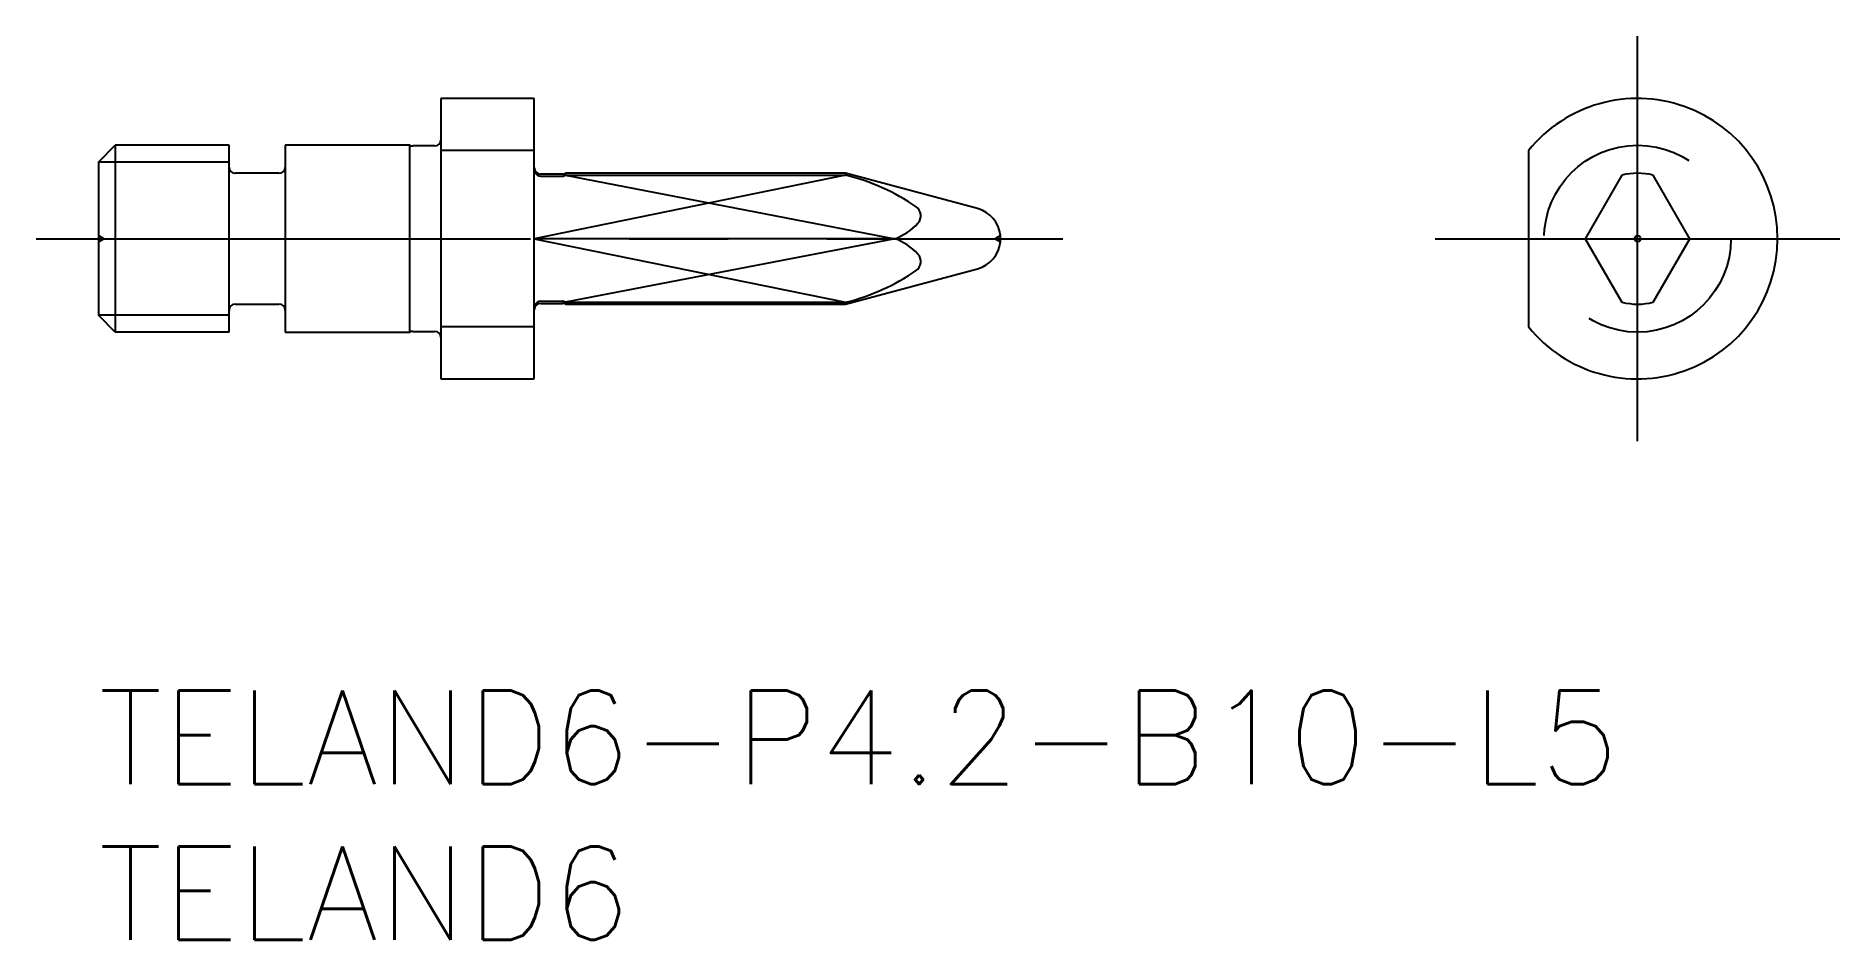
# Model space of a CAD drawing. Extents: x -2 to 55.9, y -8 to 21.
import ezdxf

# ---------------------------------------------------------------- set-up
doc = ezdxf.new("R2010")
doc.units = 0
doc.header["$LTSCALE"] = 0.5
doc.linetypes.add('CENTER', pattern=[50.8, 31.75, -6.35, 6.35, -6.35])
doc.linetypes.add('DASHED', pattern=[19.05, 12.7, -6.35])
for name, color, linetype in [('MSM_CENTER', 1, 'CENTER'), ('MSM_CONTINUOUS', 7, 'CONTINUOUS'), ('MSM_DASHED', 4, 'DASHED'), ('MSM_NARROW', 5, 'CONTINUOUS'), ('MSM_PART_NUMBER', 7, 'CONTINUOUS')]:
    doc.layers.add(name, color=color, linetype=linetype)
doc.styles.get("Standard").update_dxf_attribs({"font": 'txt.shx', "height": 0.5, "bigfont": 'bigfont.shx'})

# ---------------------------------------------------------------- blocks, each defined once
blk = doc.blocks.new('*U22')
at = {"layer": 'MSM_PART_NUMBER'}
blk.add_text('TELAND6-P4.2-B10-L5', height=3, dxfattribs=at).set_placement((0, -3))
blk = doc.blocks.new('*U23')
at = {"layer": 'MSM_PART_NUMBER'}
blk.add_text('TELAND6', height=3, dxfattribs=at).set_placement((0, -8))

msp = doc.modelspace()

# ---------------------------------------------------------------- linework, layer by layer
at = {"layer": 'MSM_CENTER'}
for p, q in [((49.431, 8), (49.431, 21)), ((-2, 14.5), (30.969, 14.5)), ((42.931, 14.5), (55.931, 14.5))]:
    msp.add_line(p, q, dxfattribs=at)
at = {"layer": 'MSM_CONTINUOUS'}
for p, q in [((14, 19), (11, 19)), ((11, 19), (11, 10)), ((14, 10), (14, 19)), ((0, 16.958), (0.542, 17.5)), ((4.2, 17.5), (0.542, 17.5)), ((0.542, 17.5), (0.542, 11.5)), ((4.2, 11.5), (4.2, 17.5)), ((10, 17.5), (6, 17.5)), ((6, 17.5), (6, 11.5)), ((10, 11.5), (10, 17.5)), ((10.8, 17.475), (10.097, 17.475)), ((0, 16.958), (0, 12.042)), ((14, 17.328), (11, 17.328)), ((45.931, 17.328), (45.931, 11.672)), ((5.8, 16.6), (4.4, 16.6)), ((14.903, 16.575), (14.2, 16.575)), ((14.2, 16.509), (14.903, 16.509)), ((24, 16.6), (15, 16.6)), ((15, 16.6), (15, 16.54)), ((15, 16.54), (24, 16.54)), ((28.232, 15.466), (24, 16.6)), ((24, 16.6), (24, 16.54)), ((48.931, 16.54), (47.753, 14.5)), ((51.108, 14.5), (49.931, 16.54)), ((25.577, 14.5), (14, 14.5)), ((28.969, 14.403), (28.969, 14.597)), ((47.753, 14.5), (48.931, 12.46)), ((49.931, 12.46), (51.108, 14.5)), ((24, 12.4), (28.232, 13.534)), ((4.4, 12.4), (5.8, 12.4)), ((14.2, 12.491), (14.903, 12.491)), ((14.2, 12.425), (14.903, 12.425)), ((15, 12.46), (24, 12.46)), ((15, 12.46), (15, 12.4)), ((15, 12.4), (24, 12.4)), ((24, 12.4), (24, 12.46)), ((0.542, 11.5), (0, 12.042)), ((14, 11.672), (11, 11.672)), ((4.2, 11.5), (0.542, 11.5)), ((6, 11.5), (10, 11.5)), ((10.097, 11.525), (10.8, 11.525)), ((11, 10), (14, 10))]:
    msp.add_line(p, q, dxfattribs=at)
msp.add_circle((49.431, 14.5), 0.097, dxfattribs=at)
for centre, radius, start, end in [((49.431, 14.5), 4.5, 218.94244, 141.05756), ((10.097, 17.675), 0.2, 241.04498, 270), ((10.8, 17.675), 0.2, 270, 0), ((4.4, 16.8), 0.2, 180, 270), ((5.8, 16.8), 0.2, 270, 0), ((14.2, 16.775), 0.2, 180, 270), ((14.339, 16.759), 0.339, 182.83233, 200.43257), ((14.21, 16.711), 0.202, 200.39751, 267.05967), ((14.903, 16.775), 0.2, 270, 298.95502), ((14.902, 16.684), 0.175, 270.44494, 304.1488), ((22.297, 9.703), 7.045, 55.72967, 76.01392), ((49.431, 14.5), 2.1, 76.22585, 103.77415), ((26.058, 15.233), 0.357, 317.71777, 54.79212), ((27.974, 14.5), 1, 5.56908, 75), ((24.919, 16.307), 1.923, 289.99776, 316.89472), ((24.919, 12.693), 1.923, 43.10528, 70.00224), ((26.058, 13.767), 0.357, 305.20788, 42.28223), ((27.974, 14.5), 1, 285, 354.43092), ((22.297, 19.297), 7.045, 283.98608, 304.27033), ((4.4, 12.2), 0.2, 90, 180), ((5.8, 12.2), 0.2, 0, 90), ((14.2, 12.225), 0.2, 90, 180), ((14.339, 12.241), 0.339, 159.56743, 177.16767), ((14.21, 12.289), 0.202, 92.94033, 159.60249), ((14.902, 12.316), 0.175, 55.8512, 89.55506), ((14.902, 12.316), 0.175, 55.8512, 89.55506), ((14.903, 12.225), 0.2, 61.04498, 90), ((49.431, 14.5), 2.1, 256.22585, 283.77415), ((10.097, 11.325), 0.2, 90, 118.95502), ((10.8, 11.325), 0.2, 0, 90)]:
    msp.add_arc(centre, radius, start, end, dxfattribs=at)
at = {"layer": 'MSM_DASHED'}
for p, q in [((0.173, 14.5), (0, 14.6)), ((0, 14.4), (0.173, 14.5)), ((28.969, 14.597), (28.801, 14.5)), ((28.801, 14.5), (28.969, 14.403))]:
    msp.add_line(p, q, dxfattribs=at)
msp.add_circle((49.431, 14.5), 3, dxfattribs=at)
at = {"layer": 'MSM_NARROW'}
for p, q in [((4.2, 16.958), (0, 16.958)), ((24, 16.54), (14, 14.5)), ((15, 16.54), (25.577, 14.5)), ((14, 14.5), (24, 12.46)), ((25.577, 14.5), (15, 12.46)), ((4.2, 12.042), (0, 12.042))]:
    msp.add_line(p, q, dxfattribs=at)

# ---------------------------------------------------------------- block references
at = {"layer": 'MSM_CONTINUOUS'}
for name in ['*U22', '*U23']:
    msp.add_blockref(name, (0, 0), dxfattribs=at)

doc.saveas('drawing.dxf')
